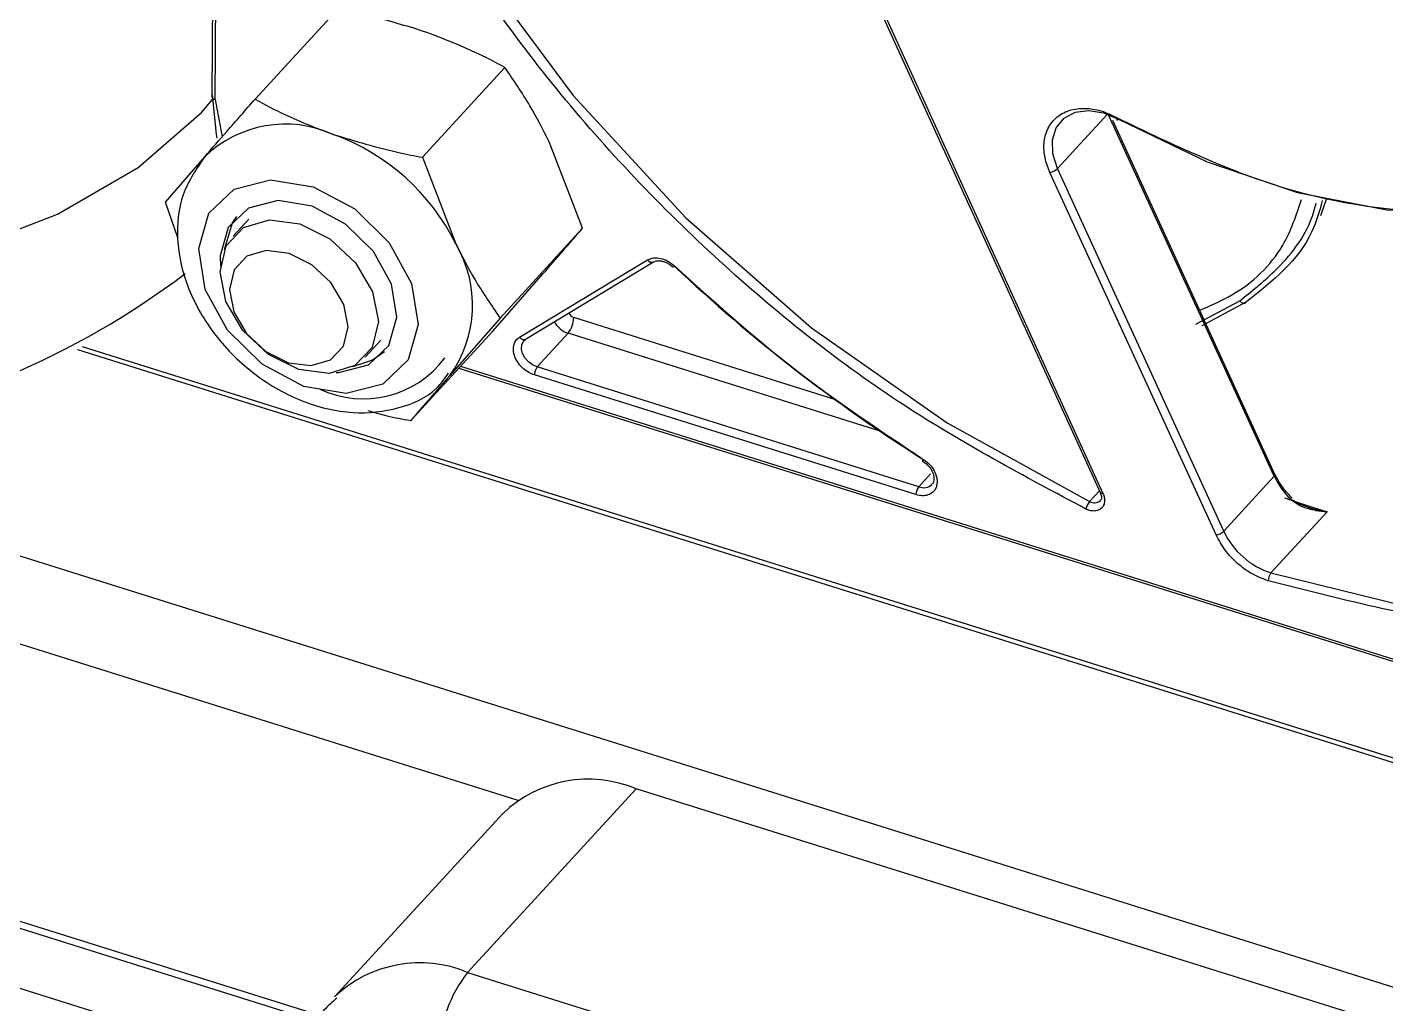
# Model space of a CAD drawing. Header units: millimetres. Extents: x -11 to 295, y 0 to 216.
# Drawn here: x 159.17 to 166.75, y 154.46 to 159.91 of the extents above; entities that cross this region are included whole.
import ezdxf

# ---------------------------------------------------------------- set-up
doc = ezdxf.new("R2010")
doc.units = ezdxf.units.MM

msp = doc.modelspace()

# ---------------------------------------------------------------- linework, layer by layer
at = {"color": 7, "linetype": 'Continuous', "lineweight": 25}
for p, q in [((160.2452, 166.4691), (160.2027, 159.5265)), ((160.2204, 159.5092), (160.2632, 166.4994)), ((163.2023, 161.6074), (165.1595, 157.3133)), ((163.2226, 161.5918), (165.1741, 157.31)), ((160.4436, 159.511), (160.9035, 160.0125)), ((161.3772, 159.1871), (161.8371, 159.6886)), ((160.2204, 159.5092), (160.2596, 159.3014)), ((166.1335, 157.4173), (165.2286, 159.3918)), ((162.2706, 158.7912), (162.0849, 159.2738)), ((159.9435, 158.9373), (160.1625, 159.1902)), ((161.3772, 159.1871), (161.5629, 158.7045)), ((165.8057, 157.079), (164.878, 159.1031)), ((165.8478, 157.0999), (164.9201, 159.1241)), ((166.3902, 158.863), (166.4209, 158.9534)), ((160.0125, 158.7376), (159.9435, 158.9373)), ((160.4089, 158.8427), (160.3216, 158.7474)), ((161.8107, 158.2897), (162.2706, 158.7912)), ((160.2488, 158.6367), (160.2502, 158.5788)), ((161.9197, 158.1837), (162.6336, 158.6144)), ((161.9525, 158.1723), (162.6665, 158.603)), ((161.7704, 158.2175), (162.0516, 158.5382)), ((165.692, 158.2554), (165.9369, 158.3863)), ((165.7273, 158.248), (165.9762, 158.3813)), ((161.8107, 158.2897), (161.5296, 157.9689)), ((161.3106, 157.716), (161.7704, 158.2175)), ((162.0176, 158.0168), (162.1898, 158.2046)), ((171.721, 154.2854), (159.4806, 158.1292)), ((161.0586, 158.0716), (161.146, 158.1669)), ((161.9456, 158.165), (161.9535, 158.1715)), ((161.5806, 158.0105), (169.49, 155.5267)), ((164.1305, 157.3041), (162.0018, 157.9726)), ((164.1464, 157.3483), (162.0176, 158.0168)), ((164.1678, 157.4917), (164.1891, 157.4756)), ((166.1296, 157.4073), (165.8478, 157.0999)), ((166.4246, 157.2085), (166.1114, 156.867)), ((166.3607, 157.2151), (166.4246, 157.2085)), ((152.5733, 156.9436), (160.7996, 154.3604)), ((152.3757, 156.6705), (160.7076, 154.054)), ((161.6296, 154.6377), (162.5691, 155.6623)), ((171.4916, 152.8604), (162.5691, 155.6623)), ((161.8271, 155.5253), (160.8876, 154.5007)), ((161.6296, 154.6377), (165.3184, 153.4793))]:
    msp.add_line(p, q, dxfattribs=at)
at = {"color": 8, "linetype": 'Continuous', "lineweight": 25}
for p, q in [((164.9201, 159.1241), (165.1995, 159.4288)), ((166.1296, 157.4073), (165.2039, 159.4272)), ((152.4938, 158.5547), (161.9095, 155.598)), ((163.6784, 157.8354), (162.2215, 158.2929)), ((163.9309, 157.6579), (162.1898, 158.2046)), ((159.4529, 158.1145), (171.7174, 154.2632)), ((161.5898, 158.0205), (169.4849, 155.5413)), ((156.9641, 157.6424), (171.5253, 153.0698)), ((164.2121, 157.42), (164.1464, 157.3483)), ((165.0998, 157.2657), (165.1541, 157.325)), ((152.5894, 156.9774), (160.8144, 154.3945))]:
    msp.add_line(p, q, dxfattribs=at)
at = {"color": 7, "linetype": 'Continuous', "lineweight": 25, "flags": 128}
for points in [[(160.6773, 164.8894), (160.5475, 164.1803), (160.5382, 163.4244), (160.6497, 162.6382), (160.8796, 161.8387), (161.2228, 161.0431), (161.672, 160.2688), (162.2174, 159.5324), (162.8473, 158.8499), (163.5479, 158.236), (164.3042, 157.7041), (165.0998, 157.2657)], [(155.7482, 158.6736), (156.3372, 158.5298), (156.9623, 158.4556), (157.5994, 158.4537), (158.224, 158.5242), (158.8122, 158.6645), (159.3413, 158.8691), (159.7909, 159.1302), (160.1439, 159.4377), (160.2068, 159.51)], [(160.2326, 159.2947), (160.228, 159.317), (160.2066, 159.5355)], [(165.2613, 159.4006), (165.7557, 159.1612), (166.2587, 158.9908), (166.7581, 158.8935), (167.242, 158.8716), (167.6987, 158.9256), (168.1171, 159.0543), (168.4872, 159.2545), (168.8002, 159.5215)], [(164.9201, 159.1241), (164.8941, 159.2059), (164.8918, 159.2841), (164.9133, 159.3524), (164.957, 159.4053), (165.0192, 159.4382), (165.0948, 159.4487), (165.1778, 159.4358), (165.2613, 159.4006)], [(165.2533, 159.4073), (165.2521, 159.403), (165.2516, 159.3995), (165.2517, 159.3969), (165.2525, 159.3955), (165.2539, 159.3951), (165.2559, 159.3958), (165.2584, 159.3977), (165.2613, 159.4006)], [(161.3172, 158.4827), (161.3542, 158.2533), (161.2979, 158.0562), (161.1569, 157.9215), (160.9528, 157.8696), (160.7164, 157.9085), (160.4839, 158.0322), (160.2907, 158.2219), (160.1661, 158.4488), (160.1291, 158.6782), (160.1854, 158.8753), (160.3264, 159.01), (160.5306, 159.0619), (160.7669, 159.023), (160.9994, 158.8993), (161.1926, 158.7096), (161.3172, 158.4827)], [(160.8969, 157.9859), (160.9115, 157.9861), (161.0758, 158.0278), (161.1892, 158.1362), (161.2345, 158.2948), (161.2047, 158.4794), (161.1045, 158.6619), (160.949, 158.8145), (160.762, 158.9141), (160.5718, 158.9454), (160.4075, 158.9036), (160.2941, 158.7952), (160.2488, 158.6367), (160.2488, 158.6367)], [(160.8567, 157.981), (160.6876, 158.0031), (160.5189, 158.0871), (160.3762, 158.2202), (160.2814, 158.382), (160.2487, 158.5481), (160.2833, 158.6931), (160.3798, 158.7949), (160.5235, 158.838), (160.6926, 158.8159), (160.8613, 158.732), (161.004, 158.5989), (161.0989, 158.437), (161.1315, 158.2709), (161.097, 158.1259), (161.0005, 158.0241), (160.8567, 157.981)], [(160.2732, 158.6721), (160.318, 158.8213), (160.3422, 158.856)], [(160.503, 158.1037), (160.6295, 158.0407), (160.7564, 158.0241), (160.8642, 158.0564), (160.9365, 158.1328), (160.9624, 158.2415), (160.938, 158.3661), (160.8668, 158.4875), (160.7598, 158.5873), (160.6333, 158.6503), (160.5064, 158.6669), (160.3986, 158.6345), (160.3263, 158.5582), (160.3004, 158.4494), (160.3248, 158.3249), (160.396, 158.2035), (160.503, 158.1037)], [(161.165, 158.1015), (161.0996, 158.0539), (160.9878, 158.0169)], [(166.1864, 157.2871), (166.2974, 157.2493), (166.4246, 157.2085)]]:
    msp.add_lwpolyline(points, dxfattribs=at)
at = {"color": 8, "linetype": 'Continuous', "lineweight": 25, "flags": 128}
for points in [[(162.0176, 158.0168), (161.992, 158.0283), (161.9686, 158.0459), (161.9495, 158.0679), (161.9363, 158.0925), (161.9302, 158.1177), (161.9316, 158.1411), (161.9405, 158.1608), (161.9446, 158.1659)], [(166.1114, 156.867), (166.8724, 156.6791), (167.6193, 156.5906), (168.3383, 156.6032), (169.016, 156.7167), (169.6398, 156.9289), (170.198, 157.2358), (170.6803, 157.6319), (170.7864, 157.7423)], [(164.17, 157.503), (164.1685, 157.4989), (164.1675, 157.4956), (164.1673, 157.4933), (164.1678, 157.492), (164.1679, 157.4919)], [(166.1335, 157.4173), (166.1339, 157.4161), (166.1336, 157.4135), (166.1322, 157.4106), (166.1296, 157.4073)], [(165.1741, 157.31), (165.1693, 157.3096), (165.1652, 157.3099), (165.1621, 157.3108), (165.16, 157.3123), (165.1595, 157.3133)]]:
    msp.add_lwpolyline(points, dxfattribs=at)
at = {"color": 8, "linetype": 'Continuous', "lineweight": 25}
for centre, radius, start, end in [((160.2235, 159.5301), 0.0211, 189.69412, 261.57983), ((162.6566, 158.6274), 0.0264, 209.5019, 292.05148), ((162.2319, 158.3314), 0.1336, 207.6653, 251.64382), ((162.2353, 158.3349), 0.0442, 202.29498, 251.75235), ((161.9426, 158.1967), 0.0264, 209.52464, 292.02874), ((164.1729, 157.4128), 0.0698, 247.67615, 312.61407), ((165.1264, 157.3083), 0.0502, 238.05305, 311.40531), ((161.3634, 154.0008), 0.6903, 67.31422, 133.39317)]:
    msp.add_arc(centre, radius, start, end, dxfattribs=at)
at = {"color": 7, "linetype": 'Continuous', "lineweight": 25}
for centre, radius, start, end in [((160.6133, 158.7227), 0.6495, 65.81429, 133.95726), ((160.4628, 158.161), 1.2271, 26.29374, 70.15504), ((164.8651, 159.1818), 0.0797, 279.32095, 313.57613), ((160.9874, 158.3621), 0.6697, 324.05809, 30.75548), ((162.7225, 158.6342), 0.081, 311.22086, 318.42314), ((169.0759, 165.2433), 9.1656, 226.63152, 237.68305), ((157.2656, 162.2292), 4.6261, 250.7858, 307.06119), ((162.0736, 158.2961), 0.1479, 321.79841, 358.78052), ((161.0477, 158.4055), 0.5668, 244.54531, 323.46077), ((162.0757, 157.971), 0.0739, 141.79049, 178.78434), ((166.5221, 157.5906), 0.4332, 205.03167, 225.77343), ((164.2045, 157.3025), 0.0739, 141.78773, 178.7871), ((165.1792, 157.1997), 0.1033, 140.30208, 166.64353), ((165.7929, 157.1576), 0.0797, 279.29652, 313.57617), ((166.2495, 157.2889), 0.444, 205.19712, 251.87683), ((166.1692, 156.8216), 0.0735, 141.84127, 179.06329), ((162.3029, 155.026), 0.6897, 67.29821, 133.62149), ((162.2109, 154.1802), 0.7397, 141.79819, 178.78159)]:
    msp.add_arc(centre, radius, start, end, dxfattribs=at)
for points, knots in [([(165.0788, 157.2236), (164.7349, 157.4071), (164.0179, 157.7896), (163.0315, 158.5722), (162.1245, 159.5168), (161.3725, 160.5945), (160.9112, 161.5622), (160.6631, 162.3423), (160.5086, 163.0698), (160.4385, 163.9323), (160.5709, 164.5827), (160.633, 164.8874)], [0, 0, 0, 0, 0.122641, 0.255662, 0.394724, 0.534128, 0.667965, 0.730787, 0.791651, 0.902352, 1, 1, 1, 1]), ([(161.4013, 159.8844), (161.3043, 159.9148), (161.1404, 159.9659), (160.9721, 159.999), (160.9035, 160.0125)], [0, 0, 0, 0, 0.592562, 1, 1, 1, 1]), ([(161.8371, 159.6886), (161.8024, 159.7074), (161.6622, 159.7832), (161.5134, 159.841), (161.4013, 159.8844)], [0, 0, 0, 0, 0.24695, 1, 1, 1, 1]), ([(162.0849, 159.2738), (162.0502, 159.3416), (161.9768, 159.4853), (161.8854, 159.6183), (161.8371, 159.6886)], [0, 0, 0, 0, 0.471715, 1, 1, 1, 1]), ([(160.1625, 159.1902), (160.2036, 159.2373), (160.2971, 159.3444), (160.391, 159.4512), (160.4436, 159.511)], [0, 0, 0, 0, 0.439785, 1, 1, 1, 1]), ([(160.4436, 159.511), (160.4987, 159.4815), (160.6394, 159.4063), (160.7886, 159.3497), (160.8794, 159.3152)], [0, 0, 0, 0, 0.391396, 1, 1, 1, 1]), ([(165.2533, 159.4073), (165.5688, 159.2559), (166.1887, 158.9584), (167.1794, 158.8346), (168.1042, 158.9908), (168.5508, 159.356), (168.7601, 159.5271)], [0, 0, 0, 0, 0.277731, 0.545802, 0.78715, 1, 1, 1, 1]), ([(164.878, 159.1031), (164.8674, 159.1301), (164.8472, 159.1818), (164.8414, 159.2664), (164.8607, 159.3488), (164.9151, 159.4182), (164.9961, 159.4573), (165.0846, 159.4635), (165.1731, 159.4469), (165.2259, 159.4208), (165.2533, 159.4073)], [0, 0, 0, 0, 0.125641, 0.241075, 0.364052, 0.486364, 0.612408, 0.743904, 0.867411, 1, 1, 1, 1]), ([(160.8794, 159.3152), (161.001, 159.2781), (161.1652, 159.2281), (161.3336, 159.1956), (161.3772, 159.1871)], [0, 0, 0, 0, 0.740788, 1, 1, 1, 1]), ([(160.1653, 159.1931), (160.1179, 159.1242), (160.0228, 158.9859), (159.9985, 158.7226), (160.0584, 158.4553), (160.2041, 158.1978), (160.4207, 157.9772), (160.6884, 157.8191), (160.9754, 157.7469), (161.2407, 157.7755), (161.4355, 157.8589), (161.5029, 157.9535), (161.5237, 157.9827)], [0, 0, 0, 0, 0.095668, 0.192044, 0.296037, 0.410365, 0.530641, 0.650919, 0.767488, 0.866455, 0.958781, 1, 1, 1, 1]), ([(165.7136, 158.3336), (165.7744, 158.3595), (165.9569, 158.4373), (166.1812, 158.6489), (166.2525, 158.8633), (166.2818, 158.9512)], [0, 0, 0, 0, 0.227618, 0.683276, 1, 1, 1, 1]), ([(165.9369, 158.3863), (166.0019, 158.4382), (166.1637, 158.5671), (166.3173, 158.7596), (166.357, 158.9058), (166.3641, 158.9319)], [0, 0, 0, 0, 0.355679, 0.884928, 1, 1, 1, 1]), ([(166.3978, 158.9458), (166.3808, 158.8849), (166.3159, 158.6516), (166.1205, 158.4961), (165.9762, 158.3813)], [0, 0, 0, 0, 0.261235, 1, 1, 1, 1]), ([(162.0516, 158.5382), (162.088, 158.5801), (162.1613, 158.6642), (162.234, 158.7487), (162.2706, 158.7912)], [0, 0, 0, 0, 0.497644, 1, 1, 1, 1]), ([(161.5629, 158.7045), (161.5976, 158.6367), (161.6711, 158.493), (161.7625, 158.36), (161.8107, 158.2897)], [0, 0, 0, 0, 0.471708, 1, 1, 1, 1]), ([(162.6336, 158.6144), (162.6445, 158.6191), (162.6676, 158.6289), (162.7077, 158.6243), (162.7482, 158.6094), (162.7712, 158.5904), (162.7831, 158.5805)], [0, 0, 0, 0, 0.215246, 0.455137, 0.717808, 1, 1, 1, 1]), ([(162.6675, 158.6022), (162.6688, 158.6034), (162.6758, 158.6096), (162.6935, 158.6104), (162.7138, 158.6084), (162.7334, 158.6019), (162.754, 158.5915), (162.7669, 158.5809), (162.7743, 158.5748)], [0, 0, 0, 0, 0.0464219, 0.2355329, 0.4148886, 0.5741289, 0.758263, 1, 1, 1, 1]), ([(162.7831, 158.5805), (163.002, 158.3834), (163.4383, 157.9907), (163.9267, 157.6651), (164.17, 157.503)], [0, 0, 0, 0, 0.501822, 1, 1, 1, 1]), ([(165.9368, 158.3864), (165.9405, 158.3828), (165.9474, 158.3761), (165.9598, 158.3721), (165.9706, 158.3742), (165.9743, 158.379), (165.9762, 158.3813)], [0, 0, 0, 0, 0.331838, 0.617667, 0.811245, 1, 1, 1, 1]), ([(162.0018, 157.9726), (161.9912, 157.9767), (161.9696, 157.985), (161.9394, 158.0072), (161.9119, 158.0361), (161.8924, 158.0719), (161.8827, 158.1088), (161.8862, 158.1416), (161.8988, 158.1681), (161.9127, 158.1785), (161.9197, 158.1837)], [0, 0, 0, 0, 0.122936, 0.250542, 0.405225, 0.553982, 0.690303, 0.813087, 0.906882, 1, 1, 1, 1]), ([(161.5296, 157.9689), (161.4932, 157.9271), (161.4199, 157.843), (161.3472, 157.7584), (161.3106, 157.716)], [0, 0, 0, 0, 0.497656, 1, 1, 1, 1]), ([(161.3106, 157.716), (161.2669, 157.724), (161.1873, 157.7385), (161.1097, 157.7613), (161.0748, 157.7715)], [0, 0, 0, 0, 0.549977, 1, 1, 1, 1]), ([(164.17, 157.503), (164.1809, 157.4951), (164.2026, 157.4795), (164.2291, 157.4458), (164.2448, 157.4118), (164.2497, 157.3808), (164.2482, 157.3585), (164.2416, 157.3383), (164.2266, 157.3165), (164.1999, 157.3005), (164.1643, 157.2959), (164.1422, 157.3013), (164.1305, 157.3041)], [0, 0, 0, 0, 0.125833, 0.25014, 0.398733, 0.4729, 0.542461, 0.607524, 0.670594, 0.787302, 0.887845, 1, 1, 1, 1]), ([(164.1891, 157.4756), (164.1977, 157.4667), (164.2095, 157.4543), (164.2214, 157.4335), (164.2281, 157.417), (164.2318, 157.3983), (164.2306, 157.3815), (164.227, 157.368), (164.2209, 157.3637), (164.2192, 157.3625)], [0, 0, 0, 0, 0.286245, 0.394451, 0.555425, 0.699416, 0.829519, 0.951069, 1, 1, 1, 1]), ([(166.226, 157.2874), (166.2073, 157.3074), (166.1705, 157.3467), (166.1456, 157.3944), (166.1333, 157.4178)], [0, 0, 0, 0, 0.508921, 1, 1, 1, 1]), ([(165.1741, 157.31), (165.1769, 157.3028), (165.1822, 157.2891), (165.184, 157.2667), (165.1795, 157.2449), (165.1662, 157.2267), (165.1463, 157.2149), (165.1237, 157.2118), (165.1003, 157.2146), (165.0862, 157.2205), (165.0788, 157.2236)], [0, 0, 0, 0, 0.127712, 0.244772, 0.370249, 0.491291, 0.61157, 0.745304, 0.865897, 1, 1, 1, 1]), ([(165.1592, 157.3133), (165.1604, 157.3106), (165.1633, 157.3043), (165.1655, 157.2939), (165.1655, 157.2837), (165.1637, 157.2754), (165.1603, 157.2723), (165.1591, 157.2712)], [0, 0, 0, 0, 0.199054, 0.46541, 0.69516, 0.889151, 1, 1, 1, 1]), ([(166.22, 157.2802), (166.2213, 157.2816), (166.2232, 157.2834), (166.2269, 157.2884), (166.2216, 157.284), (166.2197, 157.2821), (166.2183, 157.2807)], [0, 0, 0, 0, 0.359311, 0.479089, 0.621437, 1, 1, 1, 1]), ([(166.2183, 157.2807), (166.2429, 157.2673), (166.3075, 157.2321), (166.3798, 157.2176), (166.4246, 157.2085)], [0, 0, 0, 0, 0.3813851, 1, 1, 1, 1]), ([(166.4246, 157.2085), (166.3873, 157.212), (166.3304, 157.2174), (166.2612, 157.246), (166.233, 157.2694), (166.22, 157.2802)], [0, 0, 0, 0, 0.505377, 0.771131, 1, 1, 1, 1]), ([(166.0957, 156.8228), (166.0654, 156.8344), (166.0035, 156.8582), (165.9231, 156.9188), (165.8529, 156.9913), (165.8213, 157.0501), (165.8057, 157.079)], [0, 0, 0, 0, 0.244235, 0.498332, 0.753075, 1, 1, 1, 1]), ([(160.8992, 154.4937), (160.8743, 154.4721), (160.7823, 154.3922), (160.7183, 154.2132), (160.7072, 154.0686), (160.7028, 154.0117)], [0, 0, 0, 0, 0.183763, 0.67846, 1, 1, 1, 1])]:
    msp.add_open_spline(points, degree=3, knots=knots, dxfattribs=at)
at = {"color": 8, "linetype": 'Continuous', "lineweight": 25}
msp.add_open_spline([(170.7782, 157.7197), (170.7491, 157.6764), (170.4984, 157.3032), (169.7063, 156.8648), (168.5415, 156.522), (167.2897, 156.5184), (166.4918, 156.7218), (166.0957, 156.8228)], degree=3, knots=[0, 0, 0, 0, 0.031037, 0.2673666, 0.5100291, 0.756809, 1, 1, 1, 1], dxfattribs=at)

doc.saveas('drawing.dxf')
